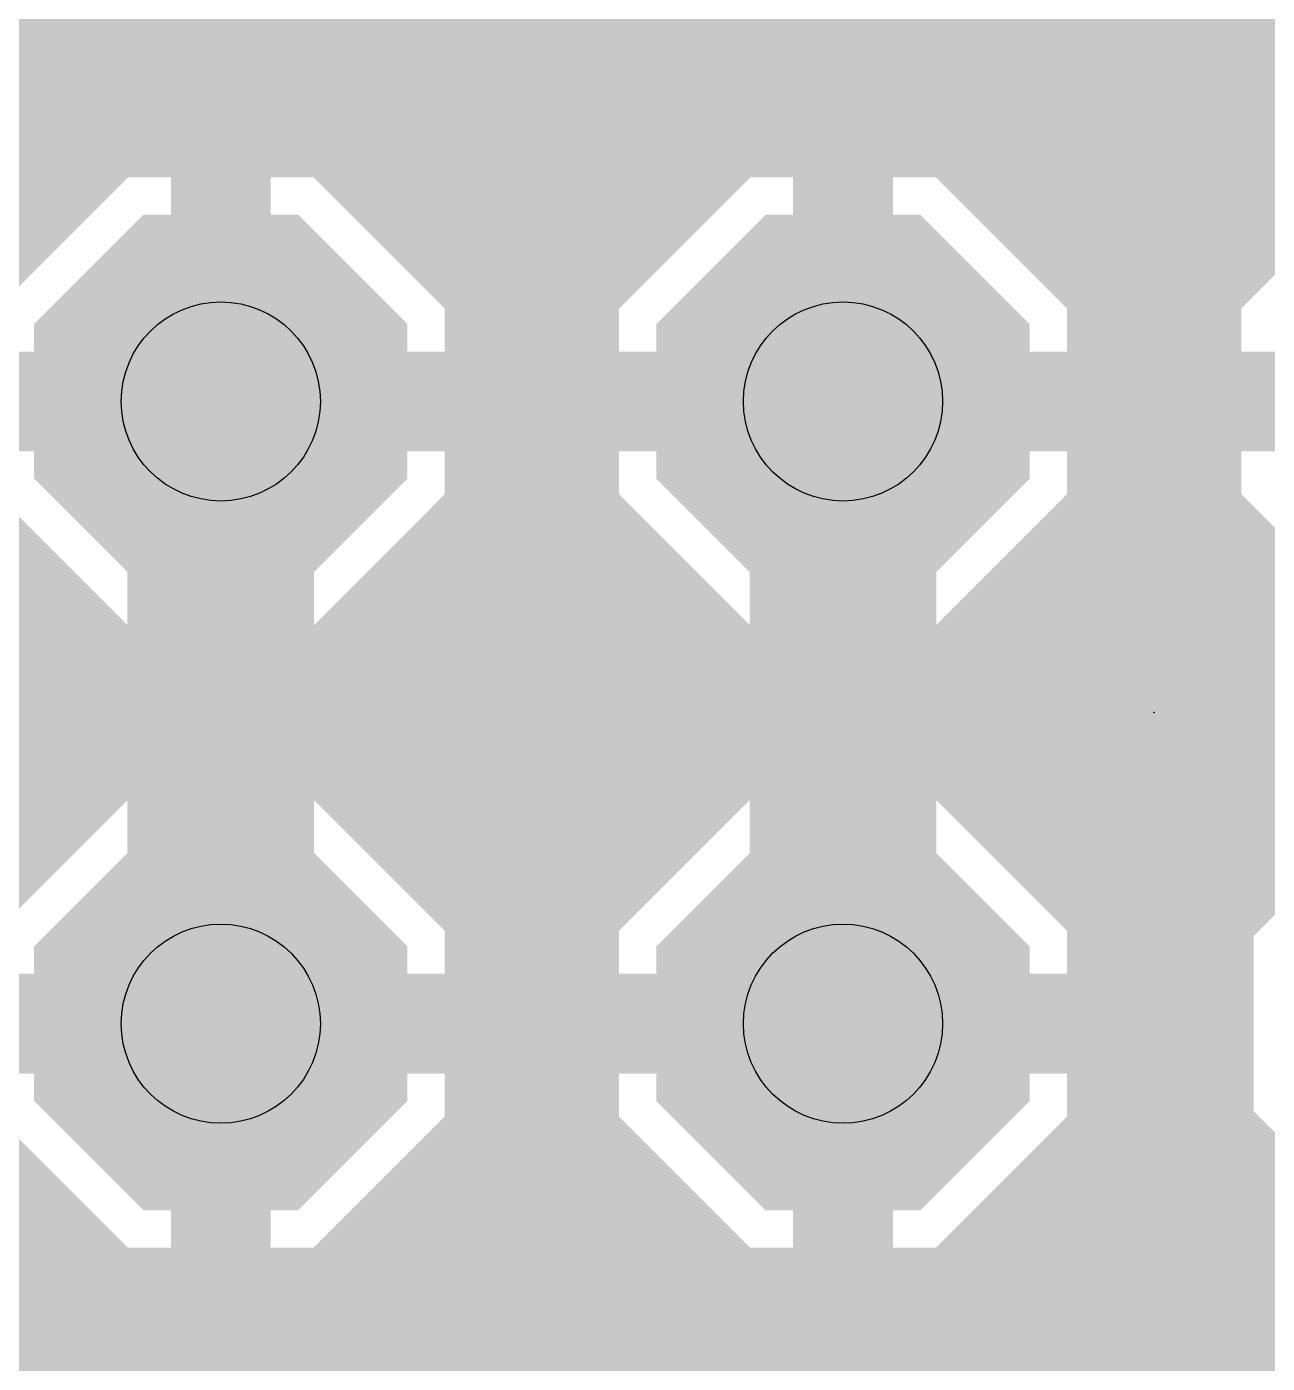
# Model space of a CAD drawing. Extents: x 0 to 10.8, y 0 to 6.1.
# Drawn here: x 7.1135 to 7.3129, y 5.672 to 5.8868 of the extents above; entities that cross this region are included whole.
import ezdxf

# ---------------------------------------------------------------- set-up
doc = ezdxf.new("R2010")
doc.units = 0
for name, color, linetype in [('1', 22, 'CONTINUOUS'), ('116', 253, 'CONTINUOUS'), ('16', 175, 'CONTINUOUS'), ('17', 82, 'CONTINUOUS'), ('21', 253, 'CONTINUOUS'), ('23', 7, 'CONTINUOUS'), ('29', 253, 'CONTINUOUS'), ('30', 253, 'CONTINUOUS'), ('44', 253, 'CONTINUOUS'), ('51', 253, 'CONTINUOUS')]:
    doc.layers.add(name, color=color, linetype=linetype)

# ---------------------------------------------------------------- blocks, each defined once
blk = doc.blocks.new('RECT')
blk.add_solid([(-0.5, -0.5), (0.5, -0.5), (-0.5, 0.5), (0.5, 0.5)])
blk = doc.blocks.new('OCTAGONP')
at = {"const_width": 0.5}
blk.add_lwpolyline([(-0.25, -0.103553), (-0.25, 0.103553), (-0.103553, 0.25), (0.103553, 0.25), (0.25, 0.103553), (0.25, -0.103553), (0.103553, -0.25), (-0.103553, -0.25), (-0.25, -0.103553), (-0.25, 0.103553)], dxfattribs=at)

msp = doc.modelspace()

# ---------------------------------------------------------------- linework, layer by layer
at = {"layer": '1'}
for points, const_width in [([(6.568744, 5.888), (9.49424, 5.888)], 0.016), ([(6.568744, 5.872), (8.119854, 5.872)], 0.016), ([(7.126461, 5.870563), (7.100685, 5.844787)], 0.016), ([(7.144661, 5.870563), (7.126461, 5.870563)], 0.016), ([(7.144661, 5.826606), (7.144661, 5.870563)], 0.016), ([(7.144701, 5.870563), (7.144701, 5.826606)], 0.016), ([(7.162906, 5.870563), (7.144701, 5.870563)], 0.016), ([(7.188681, 5.844787), (7.162906, 5.870563)], 0.016), ([(7.226461, 5.870563), (7.200685, 5.844787)], 0.016), ([(7.244661, 5.870563), (7.226461, 5.870563)], 0.016), ([(7.244661, 5.826606), (7.244661, 5.870563)], 0.016), ([(7.244701, 5.870563), (7.244701, 5.826606)], 0.016), ([(7.262906, 5.870563), (7.244701, 5.870563)], 0.016), ([(7.288681, 5.844787), (7.262906, 5.870563)], 0.016), ([(7.326461, 5.870563), (7.300685, 5.844787)], 0.016), ([(7.077469, 5.856), (7.111898, 5.856)], 0.016), ([(7.144661, 5.856), (7.144701, 5.856)], 0.016), ([(7.177469, 5.856), (7.211898, 5.856)], 0.016), ([(7.244661, 5.856), (7.244701, 5.856)], 0.016), ([(7.277469, 5.856), (7.311898, 5.856)], 0.016), ([(7.188681, 5.826583), (7.188681, 5.844787)], 0.016), ([(7.200685, 5.844787), (7.200685, 5.826583)], 0.016), ([(7.288681, 5.826583), (7.288681, 5.844787)], 0.016), ([(7.300685, 5.844787), (7.300685, 5.826583)], 0.016), ([(7.144661, 5.84), (7.144701, 5.84)], 0.016), ([(7.188681, 5.84), (7.200685, 5.84)], 0.016), ([(7.244661, 5.84), (7.244701, 5.84)], 0.016), ([(7.288681, 5.84), (7.300685, 5.84)], 0.016), ([(7.100685, 5.826583), (7.144642, 5.826583)], 0.016), ([(7.144642, 5.826543), (7.100685, 5.826543)], 0.016), ([(7.144642, 5.826583), (7.144642, 5.826543)], 0.016), ([(7.144701, 5.826606), (7.144661, 5.826606)], 0.016), ([(7.144661, 5.782567), (7.144661, 5.826524)], 0.016), ([(7.144661, 5.826524), (7.144701, 5.826524)], 0.016), ([(7.144701, 5.826524), (7.144701, 5.782567)], 0.016), ([(7.144724, 5.826543), (7.144724, 5.826583)], 0.016), ([(7.144724, 5.826583), (7.188681, 5.826583)], 0.016), ([(7.188681, 5.826543), (7.144724, 5.826543)], 0.016), ([(7.188681, 5.808343), (7.188681, 5.826543)], 0.016), ([(7.200685, 5.826583), (7.244642, 5.826583)], 0.016), ([(7.244642, 5.826543), (7.200685, 5.826543)], 0.016), ([(7.200685, 5.826543), (7.200685, 5.808343)], 0.016), ([(7.244642, 5.826583), (7.244642, 5.826543)], 0.016), ([(7.244701, 5.826606), (7.244661, 5.826606)], 0.016), ([(7.244661, 5.782567), (7.244661, 5.826524)], 0.016), ([(7.244661, 5.826524), (7.244701, 5.826524)], 0.016), ([(7.244701, 5.826524), (7.244701, 5.782567)], 0.016), ([(7.244724, 5.826543), (7.244724, 5.826583)], 0.016), ([(7.244724, 5.826583), (7.288681, 5.826583)], 0.016), ([(7.288681, 5.826543), (7.244724, 5.826543)], 0.016), ([(7.288681, 5.808343), (7.288681, 5.826543)], 0.016), ([(7.300685, 5.826583), (7.344642, 5.826583)], 0.016), ([(7.344642, 5.826543), (7.300685, 5.826543)], 0.016), ([(7.300685, 5.826543), (7.300685, 5.808343)], 0.016), ([(7.144661, 5.824), (7.144701, 5.824)], 0.016), ([(7.188681, 5.824), (7.200685, 5.824)], 0.016), ([(7.244661, 5.824), (7.244701, 5.824)], 0.016), ([(7.288681, 5.824), (7.300685, 5.824)], 0.016), ([(7.100685, 5.808343), (7.126461, 5.782567)], 0.016), ([(7.162906, 5.782567), (7.188681, 5.808343)], 0.016), ([(7.200685, 5.808343), (7.226461, 5.782567)], 0.016), ([(7.262906, 5.782567), (7.288681, 5.808343)], 0.016), ([(7.300685, 5.808343), (7.326461, 5.782567)], 0.016), ([(7.144661, 5.808), (7.144701, 5.808)], 0.016), ([(7.188339, 5.808), (7.201028, 5.808)], 0.016), ([(7.244661, 5.808), (7.244701, 5.808)], 0.016), ([(7.288339, 5.808), (7.301028, 5.808)], 0.016), ([(7.072339, 5.792), (7.117028, 5.792)], 0.016), ([(7.144661, 5.792), (7.144701, 5.792)], 0.016), ([(7.172339, 5.792), (7.217028, 5.792)], 0.016), ([(7.244661, 5.792), (7.244701, 5.792)], 0.016), ([(7.272339, 5.792), (7.317028, 5.792)], 0.016), ([(7.126461, 5.782567), (7.144661, 5.782567)], 0.016), ([(7.144701, 5.782567), (7.162906, 5.782567)], 0.016), ([(7.226461, 5.782567), (7.244661, 5.782567)], 0.016), ([(7.244701, 5.782567), (7.262906, 5.782567)], 0.016), ([(6.568744, 5.776), (8.064, 5.776)], 0.016), ([(7.126461, 5.770563), (7.100685, 5.744787)], 0.016), ([(7.144661, 5.770563), (7.126461, 5.770563)], 0.016), ([(7.144661, 5.726606), (7.144661, 5.770563)], 0.016), ([(7.144701, 5.770563), (7.144701, 5.726606)], 0.016), ([(7.162906, 5.770563), (7.144701, 5.770563)], 0.016), ([(7.188681, 5.744787), (7.162906, 5.770563)], 0.016), ([(7.226461, 5.770563), (7.200685, 5.744787)], 0.016), ([(7.244661, 5.770563), (7.226461, 5.770563)], 0.016), ([(7.244661, 5.726606), (7.244661, 5.770563)], 0.016), ([(7.244701, 5.770563), (7.244701, 5.726606)], 0.016), ([(7.262906, 5.770563), (7.244701, 5.770563)], 0.016), ([(7.288681, 5.744787), (7.262906, 5.770563)], 0.016), ([(7.327287, 5.768563), (7.302685, 5.743961)], 0.016), ([(7.073469, 5.76), (7.115898, 5.76)], 0.016), ([(7.144661, 5.76), (7.144701, 5.76)], 0.016), ([(7.173469, 5.76), (7.215898, 5.76)], 0.016), ([(7.244661, 5.76), (7.244701, 5.76)], 0.016), ([(7.273469, 5.76), (7.318724, 5.76)], 0.016), ([(7.144661, 5.744), (7.144701, 5.744)], 0.016), ([(7.188681, 5.726583), (7.188681, 5.744787)], 0.016), ([(7.188681, 5.744), (7.200685, 5.744)], 0.016), ([(7.200685, 5.744787), (7.200685, 5.726583)], 0.016), ([(7.244661, 5.744), (7.244701, 5.744)], 0.016), ([(7.288681, 5.726583), (7.288681, 5.744787)], 0.016), ([(7.288681, 5.744), (7.302724, 5.744)], 0.016), ([(7.302685, 5.743961), (7.302685, 5.717382)], 0.016), ([(7.144661, 5.728), (7.144701, 5.728)], 0.016), ([(7.188681, 5.728), (7.200685, 5.728)], 0.016), ([(7.244661, 5.728), (7.244701, 5.728)], 0.016), ([(7.288681, 5.728), (7.302685, 5.728)], 0.016), ([(7.100685, 5.726583), (7.144642, 5.726583)], 0.016), ([(7.144642, 5.726543), (7.100685, 5.726543)], 0.016), ([(7.144642, 5.726583), (7.144642, 5.726543)], 0.016), ([(7.144701, 5.726606), (7.144661, 5.726606)], 0.016), ([(7.144661, 5.682567), (7.144661, 5.726524)], 0.016), ([(7.144661, 5.726524), (7.144701, 5.726524)], 0.016), ([(7.144701, 5.726524), (7.144701, 5.682567)], 0.016), ([(7.144724, 5.726543), (7.144724, 5.726583)], 0.016), ([(7.144724, 5.726583), (7.188681, 5.726583)], 0.016), ([(7.188681, 5.726543), (7.144724, 5.726543)], 0.016), ([(7.188681, 5.708343), (7.188681, 5.726543)], 0.016), ([(7.200685, 5.726583), (7.244642, 5.726583)], 0.016), ([(7.244642, 5.726543), (7.200685, 5.726543)], 0.016), ([(7.200685, 5.726543), (7.200685, 5.708343)], 0.016), ([(7.244642, 5.726583), (7.244642, 5.726543)], 0.016), ([(7.244701, 5.726606), (7.244661, 5.726606)], 0.016), ([(7.244661, 5.682567), (7.244661, 5.726524)], 0.016), ([(7.244661, 5.726524), (7.244701, 5.726524)], 0.016), ([(7.244701, 5.726524), (7.244701, 5.682567)], 0.016), ([(7.244724, 5.726543), (7.244724, 5.726583)], 0.016), ([(7.244724, 5.726583), (7.288681, 5.726583)], 0.016), ([(7.288681, 5.726543), (7.244724, 5.726543)], 0.016), ([(7.288681, 5.708343), (7.288681, 5.726543)], 0.016), ([(7.105, 5.49), (7.34, 5.725)], 0.01), ([(7.302685, 5.717382), (7.096299, 5.510996)], 0.016), ([(7.144661, 5.712), (7.144701, 5.712)], 0.016), ([(7.188681, 5.712), (7.200685, 5.712)], 0.016), ([(7.244661, 5.712), (7.244701, 5.712)], 0.016), ([(7.288681, 5.712), (7.297303, 5.712)], 0.016), ([(7.100685, 5.708343), (7.126461, 5.682567)], 0.016), ([(7.162906, 5.682567), (7.188681, 5.708343)], 0.016), ([(7.200685, 5.708343), (7.226461, 5.682567)], 0.016), ([(7.262906, 5.682567), (7.288681, 5.708343)], 0.016), ([(7.076339, 5.696), (7.113028, 5.696)], 0.016), ([(7.144661, 5.696), (7.144701, 5.696)], 0.016), ([(7.176339, 5.696), (7.213028, 5.696)], 0.016), ([(7.244661, 5.696), (7.244701, 5.696)], 0.016), ([(7.276339, 5.696), (7.281303, 5.696)], 0.016), ([(7.125996, 5.481299), (7.329264, 5.684567)], 0.016), ([(7.126461, 5.682567), (7.144661, 5.682567)], 0.016), ([(7.144701, 5.682567), (7.162906, 5.682567)], 0.016), ([(7.226461, 5.682567), (7.244661, 5.682567)], 0.016), ([(7.244701, 5.682567), (7.262906, 5.682567)], 0.016), ([(6.568744, 5.68), (7.265303, 5.68)], 0.016), ([(6.568744, 5.664), (7.249303, 5.664)], 0.016), ([(7.308697, 5.664), (7.349303, 5.664)], 0.016)]:
    msp.add_lwpolyline(points, dxfattribs=dict(at, const_width=const_width))
at = {"layer": '1', "const_width": 0.008}
for points in [[(7.126461, 5.874563, 1), (7.126461, 5.866563)], [(7.129289, 5.867735, 1), (7.123632, 5.873391)], [(7.148661, 5.870563, 1), (7.140661, 5.870563)], [(7.148701, 5.870563, 1), (7.140701, 5.870563)], [(7.144701, 5.874563, 1), (7.144701, 5.866563)], [(7.144661, 5.866563, 1), (7.144661, 5.874563)], [(7.165734, 5.873391, 1), (7.160077, 5.867735)], [(7.162906, 5.866563, 1), (7.162906, 5.874563)], [(7.226461, 5.874563, 1), (7.226461, 5.866563)], [(7.229289, 5.867735, 1), (7.223632, 5.873391)], [(7.248661, 5.870563, 1), (7.240661, 5.870563)], [(7.248701, 5.870563, 1), (7.240701, 5.870563)], [(7.244701, 5.874563, 1), (7.244701, 5.866563)], [(7.244661, 5.866563, 1), (7.244661, 5.874563)], [(7.265734, 5.873391, 1), (7.260077, 5.867735)], [(7.262906, 5.866563, 1), (7.262906, 5.874563)], [(7.111898, 5.852, 1), (7.111898, 5.86)], [(7.144661, 5.86, 1), (7.144661, 5.852)], [(7.144701, 5.852, 1), (7.144701, 5.86)], [(7.177469, 5.86, 1), (7.177469, 5.852)], [(7.211898, 5.852, 1), (7.211898, 5.86)], [(7.244661, 5.86, 1), (7.244661, 5.852)], [(7.244701, 5.852, 1), (7.244701, 5.86)], [(7.277469, 5.86, 1), (7.277469, 5.852)], [(7.311898, 5.852, 1), (7.311898, 5.86)], [(7.192681, 5.844787, 1), (7.184681, 5.844787)], [(7.185853, 5.841959, 1), (7.19151, 5.847616)], [(7.204685, 5.844787, 1), (7.196685, 5.844787)], [(7.197857, 5.847616, 1), (7.203513, 5.841959)], [(7.292681, 5.844787, 1), (7.284681, 5.844787)], [(7.285853, 5.841959, 1), (7.29151, 5.847616)], [(7.304685, 5.844787, 1), (7.296685, 5.844787)], [(7.297857, 5.847616, 1), (7.303513, 5.841959)], [(7.144661, 5.844, 1), (7.144661, 5.836)], [(7.144701, 5.836, 1), (7.144701, 5.844)], [(7.188681, 5.844, 1), (7.188681, 5.836)], [(7.200685, 5.836, 1), (7.200685, 5.844)], [(7.244661, 5.844, 1), (7.244661, 5.836)], [(7.244701, 5.836, 1), (7.244701, 5.844)], [(7.288681, 5.844, 1), (7.288681, 5.836)], [(7.300685, 5.836, 1), (7.300685, 5.844)], [(7.148642, 5.826583, 1), (7.140642, 5.826583)], [(7.144661, 5.830606, 1), (7.144661, 5.822606)], [(7.148661, 5.826524, 1), (7.140661, 5.826524)], [(7.144661, 5.830524, 1), (7.144661, 5.822524)], [(7.148701, 5.826524, 1), (7.140701, 5.826524)], [(7.148724, 5.826583, 1), (7.140724, 5.826583)], [(7.144724, 5.830583, 1), (7.144724, 5.822583)], [(7.144724, 5.830543, 1), (7.144724, 5.822543)], [(7.144642, 5.822583, 1), (7.144642, 5.830583)], [(7.144642, 5.822543, 1), (7.144642, 5.830543)], [(7.144701, 5.822606, 1), (7.144701, 5.830606)], [(7.144701, 5.822524, 1), (7.144701, 5.830524)], [(7.192681, 5.826543, 1), (7.184681, 5.826543)], [(7.188681, 5.822583, 1), (7.188681, 5.830583)], [(7.188681, 5.822543, 1), (7.188681, 5.830543)], [(7.200685, 5.830583, 1), (7.200685, 5.822583)], [(7.200685, 5.830543, 1), (7.200685, 5.822543)], [(7.204685, 5.826543, 1), (7.196685, 5.826543)], [(7.248642, 5.826583, 1), (7.240642, 5.826583)], [(7.244661, 5.830606, 1), (7.244661, 5.822606)], [(7.248661, 5.826524, 1), (7.240661, 5.826524)], [(7.244661, 5.830524, 1), (7.244661, 5.822524)], [(7.248701, 5.826524, 1), (7.240701, 5.826524)], [(7.248724, 5.826583, 1), (7.240724, 5.826583)], [(7.244724, 5.830583, 1), (7.244724, 5.822583)], [(7.244724, 5.830543, 1), (7.244724, 5.822543)], [(7.244642, 5.822583, 1), (7.244642, 5.830583)], [(7.244642, 5.822543, 1), (7.244642, 5.830543)], [(7.244701, 5.822606, 1), (7.244701, 5.830606)], [(7.244701, 5.822524, 1), (7.244701, 5.830524)], [(7.292681, 5.826543, 1), (7.284681, 5.826543)], [(7.288681, 5.822583, 1), (7.288681, 5.830583)], [(7.288681, 5.822543, 1), (7.288681, 5.830543)], [(7.300685, 5.830583, 1), (7.300685, 5.822583)], [(7.300685, 5.830543, 1), (7.300685, 5.822543)], [(7.304685, 5.826543, 1), (7.296685, 5.826543)], [(7.144661, 5.828, 1), (7.144661, 5.82)], [(7.144701, 5.82, 1), (7.144701, 5.828)], [(7.188681, 5.828, 1), (7.188681, 5.82)], [(7.200685, 5.82, 1), (7.200685, 5.828)], [(7.244661, 5.828, 1), (7.244661, 5.82)], [(7.244701, 5.82, 1), (7.244701, 5.828)], [(7.288681, 5.828, 1), (7.288681, 5.82)], [(7.300685, 5.82, 1), (7.300685, 5.828)], [(7.140642, 5.826543, 1), (7.148642, 5.826543)], [(7.140661, 5.826606, 1), (7.148661, 5.826606)], [(7.140701, 5.826606, 1), (7.148701, 5.826606)], [(7.140724, 5.826543, 1), (7.148724, 5.826543)], [(7.184681, 5.826583, 1), (7.192681, 5.826583)], [(7.196685, 5.826583, 1), (7.204685, 5.826583)], [(7.240642, 5.826543, 1), (7.248642, 5.826543)], [(7.240661, 5.826606, 1), (7.248661, 5.826606)], [(7.240701, 5.826606, 1), (7.248701, 5.826606)], [(7.240724, 5.826543, 1), (7.248724, 5.826543)], [(7.284681, 5.826583, 1), (7.292681, 5.826583)], [(7.296685, 5.826583, 1), (7.304685, 5.826583)], [(7.19151, 5.805514, 1), (7.185853, 5.811171)], [(7.203513, 5.811171, 1), (7.197857, 5.805514)], [(7.29151, 5.805514, 1), (7.285853, 5.811171)], [(7.303513, 5.811171, 1), (7.297857, 5.805514)], [(7.144661, 5.812, 1), (7.144661, 5.804)], [(7.144701, 5.804, 1), (7.144701, 5.812)], [(7.188339, 5.812, 1), (7.188339, 5.804)], [(7.201028, 5.804, 1), (7.201028, 5.812)], [(7.244661, 5.812, 1), (7.244661, 5.804)], [(7.244701, 5.804, 1), (7.244701, 5.812)], [(7.288339, 5.812, 1), (7.288339, 5.804)], [(7.301028, 5.804, 1), (7.301028, 5.812)], [(7.184681, 5.808343, 1), (7.192681, 5.808343)], [(7.196685, 5.808343, 1), (7.204685, 5.808343)], [(7.284681, 5.808343, 1), (7.292681, 5.808343)], [(7.296685, 5.808343, 1), (7.304685, 5.808343)], [(7.117028, 5.788, 1), (7.117028, 5.796)], [(7.144661, 5.796, 1), (7.144661, 5.788)], [(7.144701, 5.788, 1), (7.144701, 5.796)], [(7.172339, 5.796, 1), (7.172339, 5.788)], [(7.217028, 5.788, 1), (7.217028, 5.796)], [(7.244661, 5.796, 1), (7.244661, 5.788)], [(7.244701, 5.788, 1), (7.244701, 5.796)], [(7.272339, 5.796, 1), (7.272339, 5.788)], [(7.126461, 5.786567, 1), (7.126461, 5.778567)], [(7.144701, 5.786567, 1), (7.144701, 5.778567)], [(7.144661, 5.778567, 1), (7.144661, 5.786567)], [(7.162906, 5.778567, 1), (7.162906, 5.786567)], [(7.226461, 5.786567, 1), (7.226461, 5.778567)], [(7.244701, 5.786567, 1), (7.244701, 5.778567)], [(7.244661, 5.778567, 1), (7.244661, 5.786567)], [(7.262906, 5.778567, 1), (7.262906, 5.786567)], [(7.123632, 5.779739, 1), (7.129289, 5.785395)], [(7.160077, 5.785395, 1), (7.165734, 5.779739)], [(7.223632, 5.779739, 1), (7.229289, 5.785395)], [(7.260077, 5.785395, 1), (7.265734, 5.779739)], [(7.140661, 5.782567, 1), (7.148661, 5.782567)], [(7.140701, 5.782567, 1), (7.148701, 5.782567)], [(7.240661, 5.782567, 1), (7.248661, 5.782567)], [(7.240701, 5.782567, 1), (7.248701, 5.782567)], [(7.126461, 5.774563, 1), (7.126461, 5.766563)], [(7.129289, 5.767735, 1), (7.123632, 5.773391)], [(7.148661, 5.770563, 1), (7.140661, 5.770563)], [(7.148701, 5.770563, 1), (7.140701, 5.770563)], [(7.144701, 5.774563, 1), (7.144701, 5.766563)], [(7.144661, 5.766563, 1), (7.144661, 5.774563)], [(7.165734, 5.773391, 1), (7.160077, 5.767735)], [(7.162906, 5.766563, 1), (7.162906, 5.774563)], [(7.226461, 5.774563, 1), (7.226461, 5.766563)], [(7.229289, 5.767735, 1), (7.223632, 5.773391)], [(7.248661, 5.770563, 1), (7.240661, 5.770563)], [(7.248701, 5.770563, 1), (7.240701, 5.770563)], [(7.244701, 5.774563, 1), (7.244701, 5.766563)], [(7.244661, 5.766563, 1), (7.244661, 5.774563)], [(7.265734, 5.773391, 1), (7.260077, 5.767735)], [(7.262906, 5.766563, 1), (7.262906, 5.774563)], [(7.115898, 5.756, 1), (7.115898, 5.764)], [(7.144661, 5.764, 1), (7.144661, 5.756)], [(7.144701, 5.756, 1), (7.144701, 5.764)], [(7.173469, 5.764, 1), (7.173469, 5.756)], [(7.215898, 5.756, 1), (7.215898, 5.764)], [(7.244661, 5.764, 1), (7.244661, 5.756)], [(7.244701, 5.756, 1), (7.244701, 5.764)], [(7.273469, 5.764, 1), (7.273469, 5.756)], [(7.144661, 5.748, 1), (7.144661, 5.74)], [(7.144701, 5.74, 1), (7.144701, 5.748)], [(7.192681, 5.744787, 1), (7.184681, 5.744787)], [(7.188681, 5.748, 1), (7.188681, 5.74)], [(7.204685, 5.744787, 1), (7.196685, 5.744787)], [(7.200685, 5.74, 1), (7.200685, 5.748)], [(7.244661, 5.748, 1), (7.244661, 5.74)], [(7.244701, 5.74, 1), (7.244701, 5.748)], [(7.292681, 5.744787, 1), (7.284681, 5.744787)], [(7.288681, 5.748, 1), (7.288681, 5.74)], [(7.306685, 5.743961, 1), (7.298685, 5.743961)], [(7.302724, 5.74, 1), (7.302724, 5.748)], [(7.185853, 5.741959, 1), (7.19151, 5.747616)], [(7.197857, 5.747616, 1), (7.203513, 5.741959)], [(7.285853, 5.741959, 1), (7.29151, 5.747616)], [(7.299857, 5.746789, 1), (7.305513, 5.741132)], [(7.144661, 5.732, 1), (7.144661, 5.724)], [(7.144701, 5.724, 1), (7.144701, 5.732)], [(7.188681, 5.732, 1), (7.188681, 5.724)], [(7.200685, 5.724, 1), (7.200685, 5.732)], [(7.244661, 5.732, 1), (7.244661, 5.724)], [(7.244701, 5.724, 1), (7.244701, 5.732)], [(7.288681, 5.732, 1), (7.288681, 5.724)], [(7.302685, 5.724, 1), (7.302685, 5.732)], [(7.148642, 5.726583, 1), (7.140642, 5.726583)], [(7.144661, 5.730606, 1), (7.144661, 5.722606)], [(7.148661, 5.726524, 1), (7.140661, 5.726524)], [(7.144661, 5.730524, 1), (7.144661, 5.722524)], [(7.148701, 5.726524, 1), (7.140701, 5.726524)], [(7.148724, 5.726583, 1), (7.140724, 5.726583)], [(7.144724, 5.730583, 1), (7.144724, 5.722583)], [(7.144724, 5.730543, 1), (7.144724, 5.722543)], [(7.144642, 5.722583, 1), (7.144642, 5.730583)], [(7.144642, 5.722543, 1), (7.144642, 5.730543)], [(7.144701, 5.722606, 1), (7.144701, 5.730606)], [(7.144701, 5.722524, 1), (7.144701, 5.730524)], [(7.192681, 5.726543, 1), (7.184681, 5.726543)], [(7.188681, 5.722583, 1), (7.188681, 5.730583)], [(7.188681, 5.722543, 1), (7.188681, 5.730543)], [(7.200685, 5.730583, 1), (7.200685, 5.722583)], [(7.200685, 5.730543, 1), (7.200685, 5.722543)], [(7.204685, 5.726543, 1), (7.196685, 5.726543)], [(7.248642, 5.726583, 1), (7.240642, 5.726583)], [(7.244661, 5.730606, 1), (7.244661, 5.722606)], [(7.248661, 5.726524, 1), (7.240661, 5.726524)], [(7.244661, 5.730524, 1), (7.244661, 5.722524)], [(7.248701, 5.726524, 1), (7.240701, 5.726524)], [(7.248724, 5.726583, 1), (7.240724, 5.726583)], [(7.244724, 5.730583, 1), (7.244724, 5.722583)], [(7.244724, 5.730543, 1), (7.244724, 5.722543)], [(7.244642, 5.722583, 1), (7.244642, 5.730583)], [(7.244642, 5.722543, 1), (7.244642, 5.730543)], [(7.244701, 5.722606, 1), (7.244701, 5.730606)], [(7.244701, 5.722524, 1), (7.244701, 5.730524)], [(7.292681, 5.726543, 1), (7.284681, 5.726543)], [(7.288681, 5.722583, 1), (7.288681, 5.730583)], [(7.288681, 5.722543, 1), (7.288681, 5.730543)], [(7.140642, 5.726543, 1), (7.148642, 5.726543)], [(7.140661, 5.726606, 1), (7.148661, 5.726606)], [(7.140701, 5.726606, 1), (7.148701, 5.726606)], [(7.140724, 5.726543, 1), (7.148724, 5.726543)], [(7.184681, 5.726583, 1), (7.192681, 5.726583)], [(7.196685, 5.726583, 1), (7.204685, 5.726583)], [(7.240642, 5.726543, 1), (7.248642, 5.726543)], [(7.240661, 5.726606, 1), (7.248661, 5.726606)], [(7.240701, 5.726606, 1), (7.248701, 5.726606)], [(7.240724, 5.726543, 1), (7.248724, 5.726543)], [(7.284681, 5.726583, 1), (7.292681, 5.726583)], [(7.305513, 5.714553, 1), (7.299857, 5.72021)], [(7.144661, 5.716, 1), (7.144661, 5.708)], [(7.144701, 5.708, 1), (7.144701, 5.716)], [(7.188681, 5.716, 1), (7.188681, 5.708)], [(7.200685, 5.708, 1), (7.200685, 5.716)], [(7.244661, 5.716, 1), (7.244661, 5.708)], [(7.244701, 5.708, 1), (7.244701, 5.716)], [(7.288681, 5.716, 1), (7.288681, 5.708)], [(7.297303, 5.708, 1), (7.297303, 5.716)], [(7.298685, 5.717382, 1), (7.306685, 5.717382)], [(7.19151, 5.705514, 1), (7.185853, 5.711171)], [(7.203513, 5.711171, 1), (7.197857, 5.705514)], [(7.29151, 5.705514, 1), (7.285853, 5.711171)], [(7.184681, 5.708343, 1), (7.192681, 5.708343)], [(7.196685, 5.708343, 1), (7.204685, 5.708343)], [(7.284681, 5.708343, 1), (7.292681, 5.708343)], [(7.113028, 5.692, 1), (7.113028, 5.7)], [(7.144661, 5.7, 1), (7.144661, 5.692)], [(7.144701, 5.692, 1), (7.144701, 5.7)], [(7.176339, 5.7, 1), (7.176339, 5.692)], [(7.213028, 5.692, 1), (7.213028, 5.7)], [(7.244661, 5.7, 1), (7.244661, 5.692)], [(7.244701, 5.692, 1), (7.244701, 5.7)], [(7.276339, 5.7, 1), (7.276339, 5.692)], [(7.281303, 5.692, 1), (7.281303, 5.7)], [(7.126461, 5.686567, 1), (7.126461, 5.678567)], [(7.144701, 5.686567, 1), (7.144701, 5.678567)], [(7.144661, 5.678567, 1), (7.144661, 5.686567)], [(7.162906, 5.678567, 1), (7.162906, 5.686567)], [(7.226461, 5.686567, 1), (7.226461, 5.678567)], [(7.244701, 5.686567, 1), (7.244701, 5.678567)], [(7.244661, 5.678567, 1), (7.244661, 5.686567)], [(7.262906, 5.678567, 1), (7.262906, 5.686567)], [(7.123632, 5.679739, 1), (7.129289, 5.685395)], [(7.160077, 5.685395, 1), (7.165734, 5.679739)], [(7.223632, 5.679739, 1), (7.229289, 5.685395)], [(7.260077, 5.685395, 1), (7.265734, 5.679739)], [(7.265303, 5.676, 1), (7.265303, 5.684)], [(7.140661, 5.682567, 1), (7.148661, 5.682567)], [(7.140701, 5.682567, 1), (7.148701, 5.682567)], [(7.240661, 5.682567, 1), (7.248661, 5.682567)], [(7.240701, 5.682567, 1), (7.248701, 5.682567)], [(7.249303, 5.66, 1), (7.249303, 5.668)], [(7.308697, 5.668, 1), (7.308697, 5.66)]]:
    msp.add_lwpolyline(points, format="xyb", dxfattribs=at)
at = {"layer": '116', "const_width": 0.012047}
for points in [[(7.144685, 5.814646, 1), (7.144685, 5.838504, 1), (7.144685, 5.814646)], [(7.244685, 5.814646, 1), (7.244685, 5.838504, 1), (7.244685, 5.814646)], [(7.144685, 5.714646, 1), (7.144685, 5.738504, 1), (7.144685, 5.714646)], [(7.244685, 5.714646, 1), (7.244685, 5.738504, 1), (7.244685, 5.714646)]]:
    msp.add_lwpolyline(points, format="xyb", dxfattribs=at)
at = {"layer": '16', "const_width": 0.016}
for points in [[(6.568744, 5.888), (9.49424, 5.888)], [(6.568744, 5.872), (8.119854, 5.872)], [(7.126461, 5.870563), (7.100685, 5.844787)], [(7.144661, 5.870563), (7.126461, 5.870563)], [(7.144661, 5.826606), (7.144661, 5.870563)], [(7.144701, 5.870563), (7.144701, 5.826606)], [(7.162906, 5.870563), (7.144701, 5.870563)], [(7.188681, 5.844787), (7.162906, 5.870563)], [(7.226461, 5.870563), (7.200685, 5.844787)], [(7.244661, 5.870563), (7.226461, 5.870563)], [(7.244661, 5.826606), (7.244661, 5.870563)], [(7.244701, 5.870563), (7.244701, 5.826606)], [(7.262906, 5.870563), (7.244701, 5.870563)], [(7.288681, 5.844787), (7.262906, 5.870563)], [(7.326461, 5.870563), (7.300685, 5.844787)], [(7.077469, 5.856), (7.111898, 5.856)], [(7.144661, 5.856), (7.144701, 5.856)], [(7.177469, 5.856), (7.211898, 5.856)], [(7.244661, 5.856), (7.244701, 5.856)], [(7.277469, 5.856), (7.311898, 5.856)], [(7.188681, 5.826583), (7.188681, 5.844787)], [(7.200685, 5.844787), (7.200685, 5.826583)], [(7.288681, 5.826583), (7.288681, 5.844787)], [(7.300685, 5.844787), (7.300685, 5.826583)], [(7.144661, 5.84), (7.144701, 5.84)], [(7.188681, 5.84), (7.200685, 5.84)], [(7.244661, 5.84), (7.244701, 5.84)], [(7.288681, 5.84), (7.300685, 5.84)], [(7.100685, 5.826583), (7.144642, 5.826583)], [(7.144642, 5.826543), (7.100685, 5.826543)], [(7.144642, 5.826583), (7.144642, 5.826543)], [(7.144701, 5.826606), (7.144661, 5.826606)], [(7.144661, 5.782567), (7.144661, 5.826524)], [(7.144661, 5.826524), (7.144701, 5.826524)], [(7.144701, 5.826524), (7.144701, 5.782567)], [(7.144724, 5.826543), (7.144724, 5.826583)], [(7.144724, 5.826583), (7.188681, 5.826583)], [(7.188681, 5.826543), (7.144724, 5.826543)], [(7.188681, 5.808343), (7.188681, 5.826543)], [(7.200685, 5.826583), (7.244642, 5.826583)], [(7.244642, 5.826543), (7.200685, 5.826543)], [(7.200685, 5.826543), (7.200685, 5.808343)], [(7.244642, 5.826583), (7.244642, 5.826543)], [(7.244701, 5.826606), (7.244661, 5.826606)], [(7.244661, 5.782567), (7.244661, 5.826524)], [(7.244661, 5.826524), (7.244701, 5.826524)], [(7.244701, 5.826524), (7.244701, 5.782567)], [(7.244724, 5.826543), (7.244724, 5.826583)], [(7.244724, 5.826583), (7.288681, 5.826583)], [(7.288681, 5.826543), (7.244724, 5.826543)], [(7.288681, 5.808343), (7.288681, 5.826543)], [(7.300685, 5.826583), (7.344642, 5.826583)], [(7.344642, 5.826543), (7.300685, 5.826543)], [(7.300685, 5.826543), (7.300685, 5.808343)], [(7.144661, 5.824), (7.144701, 5.824)], [(7.188681, 5.824), (7.200685, 5.824)], [(7.244661, 5.824), (7.244701, 5.824)], [(7.288681, 5.824), (7.300685, 5.824)], [(7.100685, 5.808343), (7.126461, 5.782567)], [(7.162906, 5.782567), (7.188681, 5.808343)], [(7.200685, 5.808343), (7.226461, 5.782567)], [(7.262906, 5.782567), (7.288681, 5.808343)], [(7.300685, 5.808343), (7.326461, 5.782567)], [(7.144661, 5.808), (7.144701, 5.808)], [(7.188339, 5.808), (7.201028, 5.808)], [(7.244661, 5.808), (7.244701, 5.808)], [(7.288339, 5.808), (7.301028, 5.808)], [(7.072339, 5.792), (7.117028, 5.792)], [(7.144661, 5.792), (7.144701, 5.792)], [(7.172339, 5.792), (7.217028, 5.792)], [(7.244661, 5.792), (7.244701, 5.792)], [(7.272339, 5.792), (7.317028, 5.792)], [(7.126461, 5.782567), (7.144661, 5.782567)], [(7.144701, 5.782567), (7.162906, 5.782567)], [(7.226461, 5.782567), (7.244661, 5.782567)], [(7.244701, 5.782567), (7.262906, 5.782567)], [(6.568744, 5.776), (8.064, 5.776)], [(7.126461, 5.770563), (7.100685, 5.744787)], [(7.144661, 5.770563), (7.126461, 5.770563)], [(7.144661, 5.726606), (7.144661, 5.770563)], [(7.144701, 5.770563), (7.144701, 5.726606)], [(7.162906, 5.770563), (7.144701, 5.770563)], [(7.188681, 5.744787), (7.162906, 5.770563)], [(7.226461, 5.770563), (7.200685, 5.744787)], [(7.244661, 5.770563), (7.226461, 5.770563)], [(7.244661, 5.726606), (7.244661, 5.770563)], [(7.244701, 5.770563), (7.244701, 5.726606)], [(7.262906, 5.770563), (7.244701, 5.770563)], [(7.288681, 5.744787), (7.262906, 5.770563)], [(7.327287, 5.768563), (7.302685, 5.743961)], [(7.073469, 5.76), (7.115898, 5.76)], [(7.144661, 5.76), (7.144701, 5.76)], [(7.173469, 5.76), (7.215898, 5.76)], [(7.244661, 5.76), (7.244701, 5.76)], [(7.273469, 5.76), (7.318724, 5.76)], [(7.144661, 5.744), (7.144701, 5.744)], [(7.188681, 5.726583), (7.188681, 5.744787)], [(7.188681, 5.744), (7.200685, 5.744)], [(7.200685, 5.744787), (7.200685, 5.726583)], [(7.244661, 5.744), (7.244701, 5.744)], [(7.288681, 5.726583), (7.288681, 5.744787)], [(7.288681, 5.744), (7.302724, 5.744)], [(7.302685, 5.743961), (7.302685, 5.709169)], [(7.144661, 5.728), (7.144701, 5.728)], [(7.188681, 5.728), (7.200685, 5.728)], [(7.244661, 5.728), (7.244701, 5.728)], [(7.288681, 5.728), (7.302685, 5.728)], [(7.100685, 5.726583), (7.144642, 5.726583)], [(7.144642, 5.726543), (7.100685, 5.726543)], [(7.144642, 5.726583), (7.144642, 5.726543)], [(7.144701, 5.726606), (7.144661, 5.726606)], [(7.144661, 5.682567), (7.144661, 5.726524)], [(7.144661, 5.726524), (7.144701, 5.726524)], [(7.144701, 5.726524), (7.144701, 5.682567)], [(7.144724, 5.726543), (7.144724, 5.726583)], [(7.144724, 5.726583), (7.188681, 5.726583)], [(7.188681, 5.726543), (7.144724, 5.726543)], [(7.188681, 5.708343), (7.188681, 5.726543)], [(7.200685, 5.726583), (7.244642, 5.726583)], [(7.244642, 5.726543), (7.200685, 5.726543)], [(7.200685, 5.726543), (7.200685, 5.708343)], [(7.244642, 5.726583), (7.244642, 5.726543)], [(7.244701, 5.726606), (7.244661, 5.726606)], [(7.244661, 5.682567), (7.244661, 5.726524)], [(7.244661, 5.726524), (7.244701, 5.726524)], [(7.244701, 5.726524), (7.244701, 5.682567)], [(7.244724, 5.726543), (7.244724, 5.726583)], [(7.244724, 5.726583), (7.288681, 5.726583)], [(7.288681, 5.726543), (7.244724, 5.726543)], [(7.288681, 5.708343), (7.288681, 5.726543)], [(7.144661, 5.712), (7.144701, 5.712)], [(7.188681, 5.712), (7.200685, 5.712)], [(7.244661, 5.712), (7.244701, 5.712)], [(7.288681, 5.712), (7.302685, 5.712)], [(7.100685, 5.708343), (7.126461, 5.682567)], [(7.162906, 5.682567), (7.188681, 5.708343)], [(7.200685, 5.708343), (7.226461, 5.682567)], [(7.262906, 5.682567), (7.288681, 5.708343)], [(7.302685, 5.709169), (7.327287, 5.684567)], [(7.076339, 5.696), (7.113028, 5.696)], [(7.144661, 5.696), (7.144701, 5.696)], [(7.176339, 5.696), (7.213028, 5.696)], [(7.244661, 5.696), (7.244701, 5.696)], [(7.276339, 5.696), (7.315854, 5.696)], [(7.126461, 5.682567), (7.144661, 5.682567)], [(7.144701, 5.682567), (7.162906, 5.682567)], [(7.226461, 5.682567), (7.244661, 5.682567)], [(7.244701, 5.682567), (7.262906, 5.682567)], [(6.568744, 5.68), (8.124697, 5.68)], [(6.568744, 5.664), (9.49424, 5.664)]]:
    msp.add_lwpolyline(points, dxfattribs=at)
at = {"layer": '16', "const_width": 0.008}
for points in [[(7.126461, 5.874563, 1), (7.126461, 5.866563)], [(7.129289, 5.867735, 1), (7.123632, 5.873391)], [(7.148661, 5.870563, 1), (7.140661, 5.870563)], [(7.148701, 5.870563, 1), (7.140701, 5.870563)], [(7.144701, 5.874563, 1), (7.144701, 5.866563)], [(7.144661, 5.866563, 1), (7.144661, 5.874563)], [(7.165734, 5.873391, 1), (7.160077, 5.867735)], [(7.162906, 5.866563, 1), (7.162906, 5.874563)], [(7.226461, 5.874563, 1), (7.226461, 5.866563)], [(7.229289, 5.867735, 1), (7.223632, 5.873391)], [(7.248661, 5.870563, 1), (7.240661, 5.870563)], [(7.248701, 5.870563, 1), (7.240701, 5.870563)], [(7.244701, 5.874563, 1), (7.244701, 5.866563)], [(7.244661, 5.866563, 1), (7.244661, 5.874563)], [(7.265734, 5.873391, 1), (7.260077, 5.867735)], [(7.262906, 5.866563, 1), (7.262906, 5.874563)], [(7.111898, 5.852, 1), (7.111898, 5.86)], [(7.144661, 5.86, 1), (7.144661, 5.852)], [(7.144701, 5.852, 1), (7.144701, 5.86)], [(7.177469, 5.86, 1), (7.177469, 5.852)], [(7.211898, 5.852, 1), (7.211898, 5.86)], [(7.244661, 5.86, 1), (7.244661, 5.852)], [(7.244701, 5.852, 1), (7.244701, 5.86)], [(7.277469, 5.86, 1), (7.277469, 5.852)], [(7.311898, 5.852, 1), (7.311898, 5.86)], [(7.192681, 5.844787, 1), (7.184681, 5.844787)], [(7.185853, 5.841959, 1), (7.19151, 5.847616)], [(7.204685, 5.844787, 1), (7.196685, 5.844787)], [(7.197857, 5.847616, 1), (7.203513, 5.841959)], [(7.292681, 5.844787, 1), (7.284681, 5.844787)], [(7.285853, 5.841959, 1), (7.29151, 5.847616)], [(7.304685, 5.844787, 1), (7.296685, 5.844787)], [(7.297857, 5.847616, 1), (7.303513, 5.841959)], [(7.144661, 5.844, 1), (7.144661, 5.836)], [(7.144701, 5.836, 1), (7.144701, 5.844)], [(7.188681, 5.844, 1), (7.188681, 5.836)], [(7.200685, 5.836, 1), (7.200685, 5.844)], [(7.244661, 5.844, 1), (7.244661, 5.836)], [(7.244701, 5.836, 1), (7.244701, 5.844)], [(7.288681, 5.844, 1), (7.288681, 5.836)], [(7.300685, 5.836, 1), (7.300685, 5.844)], [(7.148642, 5.826583, 1), (7.140642, 5.826583)], [(7.144661, 5.830606, 1), (7.144661, 5.822606)], [(7.148661, 5.826524, 1), (7.140661, 5.826524)], [(7.144661, 5.830524, 1), (7.144661, 5.822524)], [(7.148701, 5.826524, 1), (7.140701, 5.826524)], [(7.148724, 5.826583, 1), (7.140724, 5.826583)], [(7.144724, 5.830583, 1), (7.144724, 5.822583)], [(7.144724, 5.830543, 1), (7.144724, 5.822543)], [(7.144642, 5.822583, 1), (7.144642, 5.830583)], [(7.144642, 5.822543, 1), (7.144642, 5.830543)], [(7.144701, 5.822606, 1), (7.144701, 5.830606)], [(7.144701, 5.822524, 1), (7.144701, 5.830524)], [(7.192681, 5.826543, 1), (7.184681, 5.826543)], [(7.188681, 5.822583, 1), (7.188681, 5.830583)], [(7.188681, 5.822543, 1), (7.188681, 5.830543)], [(7.200685, 5.830583, 1), (7.200685, 5.822583)], [(7.200685, 5.830543, 1), (7.200685, 5.822543)], [(7.204685, 5.826543, 1), (7.196685, 5.826543)], [(7.248642, 5.826583, 1), (7.240642, 5.826583)], [(7.244661, 5.830606, 1), (7.244661, 5.822606)], [(7.248661, 5.826524, 1), (7.240661, 5.826524)], [(7.244661, 5.830524, 1), (7.244661, 5.822524)], [(7.248701, 5.826524, 1), (7.240701, 5.826524)], [(7.248724, 5.826583, 1), (7.240724, 5.826583)], [(7.244724, 5.830583, 1), (7.244724, 5.822583)], [(7.244724, 5.830543, 1), (7.244724, 5.822543)], [(7.244642, 5.822583, 1), (7.244642, 5.830583)], [(7.244642, 5.822543, 1), (7.244642, 5.830543)], [(7.244701, 5.822606, 1), (7.244701, 5.830606)], [(7.244701, 5.822524, 1), (7.244701, 5.830524)], [(7.292681, 5.826543, 1), (7.284681, 5.826543)], [(7.288681, 5.822583, 1), (7.288681, 5.830583)], [(7.288681, 5.822543, 1), (7.288681, 5.830543)], [(7.300685, 5.830583, 1), (7.300685, 5.822583)], [(7.300685, 5.830543, 1), (7.300685, 5.822543)], [(7.304685, 5.826543, 1), (7.296685, 5.826543)], [(7.144661, 5.828, 1), (7.144661, 5.82)], [(7.144701, 5.82, 1), (7.144701, 5.828)], [(7.188681, 5.828, 1), (7.188681, 5.82)], [(7.200685, 5.82, 1), (7.200685, 5.828)], [(7.244661, 5.828, 1), (7.244661, 5.82)], [(7.244701, 5.82, 1), (7.244701, 5.828)], [(7.288681, 5.828, 1), (7.288681, 5.82)], [(7.300685, 5.82, 1), (7.300685, 5.828)], [(7.140642, 5.826543, 1), (7.148642, 5.826543)], [(7.140661, 5.826606, 1), (7.148661, 5.826606)], [(7.140701, 5.826606, 1), (7.148701, 5.826606)], [(7.140724, 5.826543, 1), (7.148724, 5.826543)], [(7.184681, 5.826583, 1), (7.192681, 5.826583)], [(7.196685, 5.826583, 1), (7.204685, 5.826583)], [(7.240642, 5.826543, 1), (7.248642, 5.826543)], [(7.240661, 5.826606, 1), (7.248661, 5.826606)], [(7.240701, 5.826606, 1), (7.248701, 5.826606)], [(7.240724, 5.826543, 1), (7.248724, 5.826543)], [(7.284681, 5.826583, 1), (7.292681, 5.826583)], [(7.296685, 5.826583, 1), (7.304685, 5.826583)], [(7.19151, 5.805514, 1), (7.185853, 5.811171)], [(7.203513, 5.811171, 1), (7.197857, 5.805514)], [(7.29151, 5.805514, 1), (7.285853, 5.811171)], [(7.303513, 5.811171, 1), (7.297857, 5.805514)], [(7.144661, 5.812, 1), (7.144661, 5.804)], [(7.144701, 5.804, 1), (7.144701, 5.812)], [(7.188339, 5.812, 1), (7.188339, 5.804)], [(7.201028, 5.804, 1), (7.201028, 5.812)], [(7.244661, 5.812, 1), (7.244661, 5.804)], [(7.244701, 5.804, 1), (7.244701, 5.812)], [(7.288339, 5.812, 1), (7.288339, 5.804)], [(7.301028, 5.804, 1), (7.301028, 5.812)], [(7.184681, 5.808343, 1), (7.192681, 5.808343)], [(7.196685, 5.808343, 1), (7.204685, 5.808343)], [(7.284681, 5.808343, 1), (7.292681, 5.808343)], [(7.296685, 5.808343, 1), (7.304685, 5.808343)], [(7.117028, 5.788, 1), (7.117028, 5.796)], [(7.144661, 5.796, 1), (7.144661, 5.788)], [(7.144701, 5.788, 1), (7.144701, 5.796)], [(7.172339, 5.796, 1), (7.172339, 5.788)], [(7.217028, 5.788, 1), (7.217028, 5.796)], [(7.244661, 5.796, 1), (7.244661, 5.788)], [(7.244701, 5.788, 1), (7.244701, 5.796)], [(7.272339, 5.796, 1), (7.272339, 5.788)], [(7.126461, 5.786567, 1), (7.126461, 5.778567)], [(7.144701, 5.786567, 1), (7.144701, 5.778567)], [(7.144661, 5.778567, 1), (7.144661, 5.786567)], [(7.162906, 5.778567, 1), (7.162906, 5.786567)], [(7.226461, 5.786567, 1), (7.226461, 5.778567)], [(7.244701, 5.786567, 1), (7.244701, 5.778567)], [(7.244661, 5.778567, 1), (7.244661, 5.786567)], [(7.262906, 5.778567, 1), (7.262906, 5.786567)], [(7.123632, 5.779739, 1), (7.129289, 5.785395)], [(7.160077, 5.785395, 1), (7.165734, 5.779739)], [(7.223632, 5.779739, 1), (7.229289, 5.785395)], [(7.260077, 5.785395, 1), (7.265734, 5.779739)], [(7.140661, 5.782567, 1), (7.148661, 5.782567)], [(7.140701, 5.782567, 1), (7.148701, 5.782567)], [(7.240661, 5.782567, 1), (7.248661, 5.782567)], [(7.240701, 5.782567, 1), (7.248701, 5.782567)], [(7.126461, 5.774563, 1), (7.126461, 5.766563)], [(7.129289, 5.767735, 1), (7.123632, 5.773391)], [(7.148661, 5.770563, 1), (7.140661, 5.770563)], [(7.148701, 5.770563, 1), (7.140701, 5.770563)], [(7.144701, 5.774563, 1), (7.144701, 5.766563)], [(7.144661, 5.766563, 1), (7.144661, 5.774563)], [(7.165734, 5.773391, 1), (7.160077, 5.767735)], [(7.162906, 5.766563, 1), (7.162906, 5.774563)], [(7.226461, 5.774563, 1), (7.226461, 5.766563)], [(7.229289, 5.767735, 1), (7.223632, 5.773391)], [(7.248661, 5.770563, 1), (7.240661, 5.770563)], [(7.248701, 5.770563, 1), (7.240701, 5.770563)], [(7.244701, 5.774563, 1), (7.244701, 5.766563)], [(7.244661, 5.766563, 1), (7.244661, 5.774563)], [(7.265734, 5.773391, 1), (7.260077, 5.767735)], [(7.262906, 5.766563, 1), (7.262906, 5.774563)], [(7.115898, 5.756, 1), (7.115898, 5.764)], [(7.144661, 5.764, 1), (7.144661, 5.756)], [(7.144701, 5.756, 1), (7.144701, 5.764)], [(7.173469, 5.764, 1), (7.173469, 5.756)], [(7.215898, 5.756, 1), (7.215898, 5.764)], [(7.244661, 5.764, 1), (7.244661, 5.756)], [(7.244701, 5.756, 1), (7.244701, 5.764)], [(7.273469, 5.764, 1), (7.273469, 5.756)], [(7.144661, 5.748, 1), (7.144661, 5.74)], [(7.144701, 5.74, 1), (7.144701, 5.748)], [(7.192681, 5.744787, 1), (7.184681, 5.744787)], [(7.188681, 5.748, 1), (7.188681, 5.74)], [(7.204685, 5.744787, 1), (7.196685, 5.744787)], [(7.200685, 5.74, 1), (7.200685, 5.748)], [(7.244661, 5.748, 1), (7.244661, 5.74)], [(7.244701, 5.74, 1), (7.244701, 5.748)], [(7.292681, 5.744787, 1), (7.284681, 5.744787)], [(7.288681, 5.748, 1), (7.288681, 5.74)], [(7.306685, 5.743961, 1), (7.298685, 5.743961)], [(7.302724, 5.74, 1), (7.302724, 5.748)], [(7.185853, 5.741959, 1), (7.19151, 5.747616)], [(7.197857, 5.747616, 1), (7.203513, 5.741959)], [(7.285853, 5.741959, 1), (7.29151, 5.747616)], [(7.299857, 5.746789, 1), (7.305513, 5.741132)], [(7.144661, 5.732, 1), (7.144661, 5.724)], [(7.144701, 5.724, 1), (7.144701, 5.732)], [(7.188681, 5.732, 1), (7.188681, 5.724)], [(7.200685, 5.724, 1), (7.200685, 5.732)], [(7.244661, 5.732, 1), (7.244661, 5.724)], [(7.244701, 5.724, 1), (7.244701, 5.732)], [(7.288681, 5.732, 1), (7.288681, 5.724)], [(7.302685, 5.724, 1), (7.302685, 5.732)], [(7.148642, 5.726583, 1), (7.140642, 5.726583)], [(7.144661, 5.730606, 1), (7.144661, 5.722606)], [(7.148661, 5.726524, 1), (7.140661, 5.726524)], [(7.144661, 5.730524, 1), (7.144661, 5.722524)], [(7.148701, 5.726524, 1), (7.140701, 5.726524)], [(7.148724, 5.726583, 1), (7.140724, 5.726583)], [(7.144724, 5.730583, 1), (7.144724, 5.722583)], [(7.144724, 5.730543, 1), (7.144724, 5.722543)], [(7.144642, 5.722583, 1), (7.144642, 5.730583)], [(7.144642, 5.722543, 1), (7.144642, 5.730543)], [(7.144701, 5.722606, 1), (7.144701, 5.730606)], [(7.144701, 5.722524, 1), (7.144701, 5.730524)], [(7.192681, 5.726543, 1), (7.184681, 5.726543)], [(7.188681, 5.722583, 1), (7.188681, 5.730583)], [(7.188681, 5.722543, 1), (7.188681, 5.730543)], [(7.200685, 5.730583, 1), (7.200685, 5.722583)], [(7.200685, 5.730543, 1), (7.200685, 5.722543)], [(7.204685, 5.726543, 1), (7.196685, 5.726543)], [(7.248642, 5.726583, 1), (7.240642, 5.726583)], [(7.244661, 5.730606, 1), (7.244661, 5.722606)], [(7.248661, 5.726524, 1), (7.240661, 5.726524)], [(7.244661, 5.730524, 1), (7.244661, 5.722524)], [(7.248701, 5.726524, 1), (7.240701, 5.726524)], [(7.248724, 5.726583, 1), (7.240724, 5.726583)], [(7.244724, 5.730583, 1), (7.244724, 5.722583)], [(7.244724, 5.730543, 1), (7.244724, 5.722543)], [(7.244642, 5.722583, 1), (7.244642, 5.730583)], [(7.244642, 5.722543, 1), (7.244642, 5.730543)], [(7.244701, 5.722606, 1), (7.244701, 5.730606)], [(7.244701, 5.722524, 1), (7.244701, 5.730524)], [(7.292681, 5.726543, 1), (7.284681, 5.726543)], [(7.288681, 5.722583, 1), (7.288681, 5.730583)], [(7.288681, 5.722543, 1), (7.288681, 5.730543)], [(7.140642, 5.726543, 1), (7.148642, 5.726543)], [(7.140661, 5.726606, 1), (7.148661, 5.726606)], [(7.140701, 5.726606, 1), (7.148701, 5.726606)], [(7.140724, 5.726543, 1), (7.148724, 5.726543)], [(7.184681, 5.726583, 1), (7.192681, 5.726583)], [(7.196685, 5.726583, 1), (7.204685, 5.726583)], [(7.240642, 5.726543, 1), (7.248642, 5.726543)], [(7.240661, 5.726606, 1), (7.248661, 5.726606)], [(7.240701, 5.726606, 1), (7.248701, 5.726606)], [(7.240724, 5.726543, 1), (7.248724, 5.726543)], [(7.284681, 5.726583, 1), (7.292681, 5.726583)], [(7.144661, 5.716, 1), (7.144661, 5.708)], [(7.144701, 5.708, 1), (7.144701, 5.716)], [(7.188681, 5.716, 1), (7.188681, 5.708)], [(7.200685, 5.708, 1), (7.200685, 5.716)], [(7.244661, 5.716, 1), (7.244661, 5.708)], [(7.244701, 5.708, 1), (7.244701, 5.716)], [(7.288681, 5.716, 1), (7.288681, 5.708)], [(7.302685, 5.708, 1), (7.302685, 5.716)], [(7.19151, 5.705514, 1), (7.185853, 5.711171)], [(7.203513, 5.711171, 1), (7.197857, 5.705514)], [(7.29151, 5.705514, 1), (7.285853, 5.711171)], [(7.305513, 5.711998, 1), (7.299857, 5.706341)], [(7.184681, 5.708343, 1), (7.192681, 5.708343)], [(7.196685, 5.708343, 1), (7.204685, 5.708343)], [(7.284681, 5.708343, 1), (7.292681, 5.708343)], [(7.298685, 5.709169, 1), (7.306685, 5.709169)], [(7.113028, 5.692, 1), (7.113028, 5.7)], [(7.144661, 5.7, 1), (7.144661, 5.692)], [(7.144701, 5.692, 1), (7.144701, 5.7)], [(7.176339, 5.7, 1), (7.176339, 5.692)], [(7.213028, 5.692, 1), (7.213028, 5.7)], [(7.244661, 5.7, 1), (7.244661, 5.692)], [(7.244701, 5.692, 1), (7.244701, 5.7)], [(7.276339, 5.7, 1), (7.276339, 5.692)], [(7.315854, 5.692, 1), (7.315854, 5.7)], [(7.126461, 5.686567, 1), (7.126461, 5.678567)], [(7.144701, 5.686567, 1), (7.144701, 5.678567)], [(7.144661, 5.678567, 1), (7.144661, 5.686567)], [(7.162906, 5.678567, 1), (7.162906, 5.686567)], [(7.226461, 5.686567, 1), (7.226461, 5.678567)], [(7.244701, 5.686567, 1), (7.244701, 5.678567)], [(7.244661, 5.678567, 1), (7.244661, 5.686567)], [(7.262906, 5.678567, 1), (7.262906, 5.686567)], [(7.123632, 5.679739, 1), (7.129289, 5.685395)], [(7.160077, 5.685395, 1), (7.165734, 5.679739)], [(7.223632, 5.679739, 1), (7.229289, 5.685395)], [(7.260077, 5.685395, 1), (7.265734, 5.679739)], [(7.140661, 5.682567, 1), (7.148661, 5.682567)], [(7.140701, 5.682567, 1), (7.148701, 5.682567)], [(7.240661, 5.682567, 1), (7.248661, 5.682567)], [(7.240701, 5.682567, 1), (7.248701, 5.682567)]]:
    msp.add_lwpolyline(points, format="xyb", dxfattribs=at)
at = {"layer": '21', "const_width": 0.006}
for points in [[(7.179685, 5.826567), (7.209685, 5.826567)], [(7.279685, 5.826567), (7.309685, 5.826567)]]:
    msp.add_lwpolyline(points, dxfattribs=at)
at = {"layer": '21', "const_width": 0.003}
for points in [[(7.179685, 5.828067, 1), (7.179685, 5.825067)], [(7.209685, 5.825067, 1), (7.209685, 5.828067)], [(7.279685, 5.828067, 1), (7.279685, 5.825067)], [(7.309685, 5.825067, 1), (7.309685, 5.828067)]]:
    msp.add_lwpolyline(points, format="xyb", dxfattribs=at)
at = {"layer": '23'}
msp.add_point((7.294685, 5.776567), dxfattribs=at)
at = {"layer": '44'}
for centre in [(7.144685, 5.826567), (7.244685, 5.826567), (7.144685, 5.726567), (7.244685, 5.726567)]:
    msp.add_circle(centre, 0.016, dxfattribs=at)
at = {"layer": '51', "const_width": 0.006}
for points in [[(7.179685, 5.826567), (7.109685, 5.826567)], [(7.279685, 5.826567), (7.209685, 5.826567)], [(7.379685, 5.826567), (7.309685, 5.826567)]]:
    msp.add_lwpolyline(points, dxfattribs=at)
at = {"layer": '51', "const_width": 0.003}
for points in [[(7.179685, 5.825067, 1), (7.179685, 5.828067)], [(7.209685, 5.828067, 1), (7.209685, 5.825067)], [(7.279685, 5.825067, 1), (7.279685, 5.828067)], [(7.309685, 5.828067, 1), (7.309685, 5.825067)]]:
    msp.add_lwpolyline(points, format="xyb", dxfattribs=at)

# ---------------------------------------------------------------- block references
at = {"layer": '17', "xscale": 0.052, "yscale": 0.052, "rotation": 180}
for p in [(7.144685, 5.826567), (7.144685, 5.826567), (7.244685, 5.826567), (7.244685, 5.826567), (7.144685, 5.726567), (7.144685, 5.726567), (7.244685, 5.726567), (7.244685, 5.726567)]:
    msp.add_blockref('OCTAGONP', p, dxfattribs=at)
at = {"layer": '21', "xscale": 0.03, "yscale": 0.03, "rotation": 180}
for p in [(7.144685, 5.776567), (7.244685, 5.776567)]:
    msp.add_blockref('RECT', p, dxfattribs=at)
at = {"layer": '29', "xscale": 0.06, "yscale": 0.06, "rotation": 180}
for p in [(7.144685, 5.826567), (7.244685, 5.826567), (7.144685, 5.726567), (7.244685, 5.726567)]:
    msp.add_blockref('OCTAGONP', p, dxfattribs=at)
at = {"layer": '30', "xscale": 0.06, "yscale": 0.06, "rotation": 180}
for p in [(7.144685, 5.826567), (7.244685, 5.826567), (7.144685, 5.726567), (7.244685, 5.726567)]:
    msp.add_blockref('OCTAGONP', p, dxfattribs=at)
at = {"layer": '51', "xscale": 0.03, "rotation": 180}
for p, yscale in [((7.144685, 5.809067), 0.035), ((7.244685, 5.809067), 0.035), ((7.144685, 5.741567), 0.04), ((7.244685, 5.741567), 0.04)]:
    msp.add_blockref('RECT', p, dxfattribs=dict(at, yscale=yscale))

doc.saveas('drawing.dxf')
